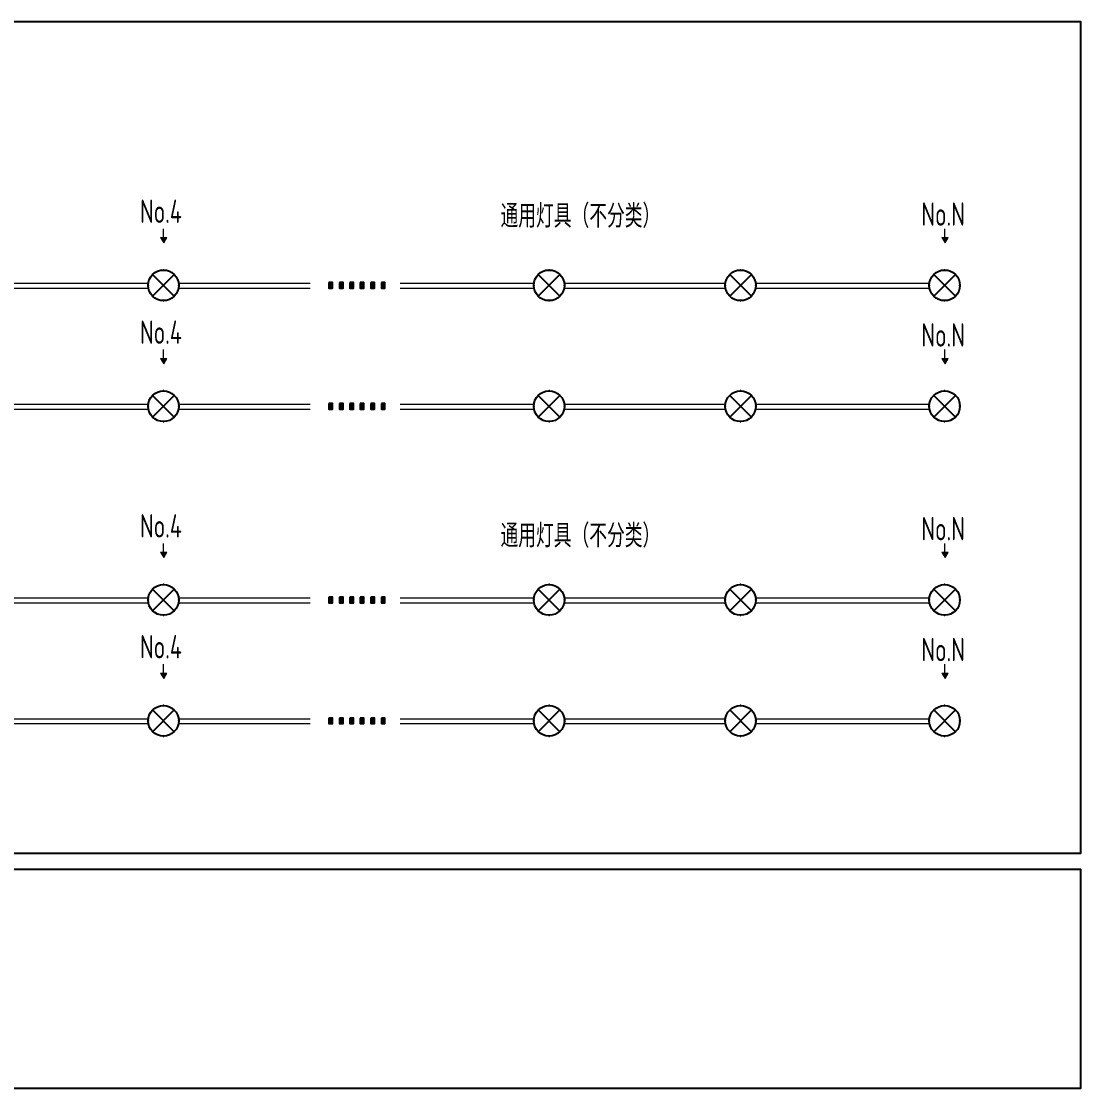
# Model space of a CAD drawing. Header units: millimetres. Extents: x -158656 to -149924, y -51573 to -51018.
# Drawn here: x -156824.8 to -156727.9, y -51417.2 to -51319.4 of the extents above; entities that cross this region are included whole.
import ezdxf
from ezdxf.enums import TextEntityAlignment as Align

# ---------------------------------------------------------------- set-up
doc = ezdxf.new("R2010")
doc.units = ezdxf.units.MM
doc.header["$MEASUREMENT"] = 0
doc.layers.get('0').update_dxf_attribs({"lineweight": 15})
for name, color, linetype in [('220V power cable', 7, 'Continuous'), ('EQUIP-照明', 3, 'Continuous'), ('FG-灯具', 3, 'Continuous'), ('kindalt-文字', 7, 'Continuous')]:
    doc.layers.add(name, color=color, linetype=linetype)
doc.styles.add('_TEL_DIM', font='SIMPLEX', dxfattribs={"width": 0.8, "height": 3.5, "bigfont": 'HZTXT'})
doc.styles.add('XD2008', font='xd-hzs.shx', dxfattribs={"width": 0.7, "bigfont": 'xd-hztxt.shx'})

# ---------------------------------------------------------------- blocks, each defined once
blk = doc.blocks.new('$equip$00002539')
for p, q in [((-0.354, 0.354), (0.354, -0.354)), ((0.354, 0.354), (-0.354, -0.354))]:
    blk.add_line(p, q)
at = {"const_width": 0.04}
blk.add_lwpolyline([(-0.5, 0, 1), (0.5, 0, 1), (-0.5, 0, 0.911406)], format="xyb", dxfattribs=at)
blk.add_circle((0, 0), 0.5)
for p in [(0, 0.5), (-0.5, 0), (0.5, 0), (0, -0.5)]:
    blk.add_point(p)
at = {"color": 7, "style": '_TEL_DIM', "flags": 1}
blk.add_attdef('A', text='', height=0.00002, dxfattribs=at).set_placement((0, 0), align=Align.MIDDLE_CENTER)

msp = doc.modelspace()

# ---------------------------------------------------------------- hatches: boundary and pattern name
for points in [[(-156811.513, -51339.242), (-156811.793, -51339.732), (-156812.077, -51339.245)], [(-156739.998, -51339.242), (-156740.278, -51339.732), (-156740.562, -51339.245)], [(-156811.513, -51350.31), (-156811.793, -51350.799), (-156812.077, -51350.312)], [(-156739.998, -51350.31), (-156740.278, -51350.799), (-156740.562, -51350.312)], [(-156811.513, -51368.044), (-156811.793, -51368.533), (-156812.077, -51368.046)], [(-156739.998, -51368.044), (-156740.278, -51368.533), (-156740.562, -51368.046)], [(-156811.513, -51379.111), (-156811.793, -51379.601), (-156812.077, -51379.114)], [(-156739.998, -51379.111), (-156740.278, -51379.601), (-156740.562, -51379.114)]]:
    msp.add_hatch(color=256).paths.add_polyline_path(points)
at = {"layer": '220V power cable'}
for points in [[(-156796.675, -51343.357), (-156796.344, -51343.357), (-156796.344, -51343.871), (-156796.675, -51343.871)], [(-156795.712, -51343.357), (-156795.382, -51343.357), (-156795.382, -51343.871), (-156795.712, -51343.871)], [(-156794.75, -51343.357), (-156794.419, -51343.357), (-156794.419, -51343.871), (-156794.75, -51343.871)], [(-156793.801, -51343.357), (-156793.471, -51343.357), (-156793.471, -51343.871), (-156793.801, -51343.871)], [(-156792.838, -51343.357), (-156792.508, -51343.357), (-156792.508, -51343.871), (-156792.838, -51343.871)], [(-156791.876, -51343.357), (-156791.545, -51343.357), (-156791.545, -51343.871), (-156791.876, -51343.871)], [(-156796.675, -51354.424), (-156796.344, -51354.424), (-156796.344, -51354.939), (-156796.675, -51354.939)], [(-156795.712, -51354.424), (-156795.382, -51354.424), (-156795.382, -51354.939), (-156795.712, -51354.939)], [(-156794.75, -51354.424), (-156794.419, -51354.424), (-156794.419, -51354.939), (-156794.75, -51354.939)], [(-156793.801, -51354.424), (-156793.471, -51354.424), (-156793.471, -51354.939), (-156793.801, -51354.939)], [(-156792.838, -51354.424), (-156792.508, -51354.424), (-156792.508, -51354.939), (-156792.838, -51354.939)], [(-156791.876, -51354.424), (-156791.545, -51354.424), (-156791.545, -51354.939), (-156791.876, -51354.939)], [(-156796.675, -51372.158), (-156796.344, -51372.158), (-156796.344, -51372.672), (-156796.675, -51372.672)], [(-156795.712, -51372.158), (-156795.382, -51372.158), (-156795.382, -51372.672), (-156795.712, -51372.672)], [(-156794.75, -51372.158), (-156794.419, -51372.158), (-156794.419, -51372.672), (-156794.75, -51372.672)], [(-156793.801, -51372.158), (-156793.471, -51372.158), (-156793.471, -51372.672), (-156793.801, -51372.672)], [(-156792.838, -51372.158), (-156792.508, -51372.158), (-156792.508, -51372.672), (-156792.838, -51372.672)], [(-156791.876, -51372.158), (-156791.545, -51372.158), (-156791.545, -51372.672), (-156791.876, -51372.672)], [(-156796.675, -51383.226), (-156796.344, -51383.226), (-156796.344, -51383.74), (-156796.675, -51383.74)], [(-156795.712, -51383.226), (-156795.382, -51383.226), (-156795.382, -51383.74), (-156795.712, -51383.74)], [(-156794.75, -51383.226), (-156794.419, -51383.226), (-156794.419, -51383.74), (-156794.75, -51383.74)], [(-156793.801, -51383.226), (-156793.471, -51383.226), (-156793.471, -51383.74), (-156793.801, -51383.74)], [(-156792.838, -51383.226), (-156792.508, -51383.226), (-156792.508, -51383.74), (-156792.838, -51383.74)], [(-156791.876, -51383.226), (-156791.545, -51383.226), (-156791.545, -51383.74), (-156791.876, -51383.74)]]:
    msp.add_hatch(color=256, dxfattribs=at).paths.add_polyline_path(points)

# ---------------------------------------------------------------- linework, layer by layer
for p, q in [((-156811.805, -51339.245), (-156811.805, -51338.432)), ((-156740.29, -51339.245), (-156740.29, -51338.432)), ((-156812.077, -51339.245), (-156811.513, -51339.242)), ((-156812.077, -51339.245), (-156811.793, -51339.732)), ((-156811.793, -51339.732), (-156811.513, -51339.242)), ((-156740.562, -51339.245), (-156739.998, -51339.242)), ((-156740.562, -51339.245), (-156740.278, -51339.732)), ((-156740.278, -51339.732), (-156739.998, -51339.242)), ((-156811.805, -51350.312), (-156811.805, -51349.499)), ((-156740.29, -51350.312), (-156740.29, -51349.499)), ((-156812.077, -51350.312), (-156811.513, -51350.31)), ((-156812.077, -51350.312), (-156811.793, -51350.799)), ((-156811.793, -51350.799), (-156811.513, -51350.31)), ((-156740.562, -51350.312), (-156739.998, -51350.31)), ((-156740.562, -51350.312), (-156740.278, -51350.799)), ((-156740.278, -51350.799), (-156739.998, -51350.31)), ((-156811.805, -51368.046), (-156811.805, -51367.233)), ((-156740.29, -51368.046), (-156740.29, -51367.233)), ((-156812.077, -51368.046), (-156811.513, -51368.044)), ((-156812.077, -51368.046), (-156811.793, -51368.533)), ((-156811.793, -51368.533), (-156811.513, -51368.044)), ((-156740.562, -51368.046), (-156739.998, -51368.044)), ((-156740.562, -51368.046), (-156740.278, -51368.533)), ((-156740.278, -51368.533), (-156739.998, -51368.044)), ((-156812.077, -51379.114), (-156811.513, -51379.111)), ((-156812.077, -51379.114), (-156811.793, -51379.601)), ((-156811.805, -51379.114), (-156811.805, -51378.301)), ((-156811.793, -51379.601), (-156811.513, -51379.111)), ((-156740.562, -51379.114), (-156739.998, -51379.111)), ((-156740.562, -51379.114), (-156740.278, -51379.601)), ((-156740.29, -51379.114), (-156740.29, -51378.301)), ((-156740.278, -51379.601), (-156739.998, -51379.111))]:
    msp.add_line(p, q)
at = {"color": 3}
for points in [[(-156829.614, -51343.427), (-156813.167, -51343.427)], [(-156810.431, -51343.427), (-156798.403, -51343.427)], [(-156790.157, -51343.427), (-156777.869, -51343.427)], [(-156775.133, -51343.427), (-156760.346, -51343.427)], [(-156757.61, -51343.427), (-156741.664, -51343.427)], [(-156829.614, -51354.495), (-156813.167, -51354.495)], [(-156810.431, -51354.495), (-156798.403, -51354.495)], [(-156790.157, -51354.495), (-156777.869, -51354.495)], [(-156775.133, -51354.495), (-156760.346, -51354.495)], [(-156757.61, -51354.495), (-156741.664, -51354.495)], [(-156829.614, -51372.228), (-156813.167, -51372.228)], [(-156810.431, -51372.228), (-156798.403, -51372.228)], [(-156790.157, -51372.228), (-156777.869, -51372.228)], [(-156775.133, -51372.228), (-156760.346, -51372.228)], [(-156757.61, -51372.228), (-156741.664, -51372.228)], [(-156829.614, -51383.296), (-156813.167, -51383.296)], [(-156810.431, -51383.296), (-156798.403, -51383.296)], [(-156790.157, -51383.296), (-156777.869, -51383.296)], [(-156775.133, -51383.296), (-156760.346, -51383.296)], [(-156757.61, -51383.296), (-156741.664, -51383.296)]]:
    msp.add_lwpolyline(points, dxfattribs=at)
at = {"color": 5}
for points in [[(-156829.614, -51343.871), (-156813.167, -51343.871)], [(-156810.431, -51343.871), (-156798.403, -51343.871)], [(-156790.157, -51343.871), (-156777.869, -51343.871)], [(-156775.133, -51343.871), (-156760.346, -51343.871)], [(-156757.61, -51343.871), (-156741.664, -51343.871)], [(-156829.614, -51354.939), (-156813.167, -51354.939)], [(-156810.431, -51354.939), (-156798.403, -51354.939)], [(-156790.157, -51354.939), (-156777.869, -51354.939)], [(-156775.133, -51354.939), (-156760.346, -51354.939)], [(-156757.61, -51354.939), (-156741.664, -51354.939)], [(-156829.614, -51372.672), (-156813.167, -51372.672)], [(-156810.431, -51372.672), (-156798.403, -51372.672)], [(-156790.157, -51372.672), (-156777.869, -51372.672)], [(-156775.133, -51372.672), (-156760.346, -51372.672)], [(-156757.61, -51372.672), (-156741.664, -51372.672)], [(-156829.614, -51383.74), (-156813.167, -51383.74)], [(-156810.431, -51383.74), (-156798.403, -51383.74)], [(-156790.157, -51383.74), (-156777.869, -51383.74)], [(-156775.133, -51383.74), (-156760.346, -51383.74)], [(-156757.61, -51383.74), (-156741.664, -51383.74)]]:
    msp.add_lwpolyline(points, dxfattribs=at)
at = {"layer": '220V power cable'}
for points in [[(-156796.675, -51343.357), (-156796.675, -51343.871), (-156796.344, -51343.871), (-156796.344, -51343.357)], [(-156795.712, -51343.357), (-156795.712, -51343.871), (-156795.382, -51343.871), (-156795.382, -51343.357)], [(-156794.75, -51343.357), (-156794.75, -51343.871), (-156794.419, -51343.871), (-156794.419, -51343.357)], [(-156793.801, -51343.357), (-156793.801, -51343.871), (-156793.471, -51343.871), (-156793.471, -51343.357)], [(-156792.838, -51343.357), (-156792.838, -51343.871), (-156792.508, -51343.871), (-156792.508, -51343.357)], [(-156791.876, -51343.357), (-156791.876, -51343.871), (-156791.545, -51343.871), (-156791.545, -51343.357)], [(-156796.675, -51354.424), (-156796.675, -51354.939), (-156796.344, -51354.939), (-156796.344, -51354.424)], [(-156795.712, -51354.424), (-156795.712, -51354.939), (-156795.382, -51354.939), (-156795.382, -51354.424)], [(-156794.75, -51354.424), (-156794.75, -51354.939), (-156794.419, -51354.939), (-156794.419, -51354.424)], [(-156793.801, -51354.424), (-156793.801, -51354.939), (-156793.471, -51354.939), (-156793.471, -51354.424)], [(-156792.838, -51354.424), (-156792.838, -51354.939), (-156792.508, -51354.939), (-156792.508, -51354.424)], [(-156791.876, -51354.424), (-156791.876, -51354.939), (-156791.545, -51354.939), (-156791.545, -51354.424)], [(-156796.675, -51372.158), (-156796.675, -51372.672), (-156796.344, -51372.672), (-156796.344, -51372.158)], [(-156795.712, -51372.158), (-156795.712, -51372.672), (-156795.382, -51372.672), (-156795.382, -51372.158)], [(-156794.75, -51372.158), (-156794.75, -51372.672), (-156794.419, -51372.672), (-156794.419, -51372.158)], [(-156793.801, -51372.158), (-156793.801, -51372.672), (-156793.471, -51372.672), (-156793.471, -51372.158)], [(-156792.838, -51372.158), (-156792.838, -51372.672), (-156792.508, -51372.672), (-156792.508, -51372.158)], [(-156791.876, -51372.158), (-156791.876, -51372.672), (-156791.545, -51372.672), (-156791.545, -51372.158)], [(-156796.675, -51383.226), (-156796.675, -51383.74), (-156796.344, -51383.74), (-156796.344, -51383.226)], [(-156795.712, -51383.226), (-156795.712, -51383.74), (-156795.382, -51383.74), (-156795.382, -51383.226)], [(-156794.75, -51383.226), (-156794.75, -51383.74), (-156794.419, -51383.74), (-156794.419, -51383.226)], [(-156793.801, -51383.226), (-156793.801, -51383.74), (-156793.471, -51383.74), (-156793.471, -51383.226)], [(-156792.838, -51383.226), (-156792.838, -51383.74), (-156792.508, -51383.74), (-156792.508, -51383.226)], [(-156791.876, -51383.226), (-156791.876, -51383.74), (-156791.545, -51383.74), (-156791.545, -51383.226)]]:
    msp.add_lwpolyline(points, close=True, dxfattribs=at)
at = {"layer": 'FG-灯具'}
for points in [[(-156963.699, -51319.444), (-156727.87, -51319.444), (-156727.87, -51395.619), (-156963.699, -51395.619)], [(-156963.699, -51397.048), (-156727.87, -51397.048), (-156727.87, -51417.154), (-156963.699, -51417.154)]]:
    msp.add_lwpolyline(points, close=True, dxfattribs=at)

# ---------------------------------------------------------------- block references
at = {"layer": 'EQUIP-照明', "color": 1, "ltscale": 0.3, "xscale": 2.8048275, "yscale": 2.8048275, "zscale": 2.8048275}
for p in [(-156811.821, -51343.612), (-156776.523, -51343.612), (-156759.001, -51343.612), (-156740.318, -51343.612), (-156811.821, -51354.679), (-156776.523, -51354.679), (-156759.001, -51354.679), (-156740.318, -51354.679), (-156811.821, -51372.413), (-156776.523, -51372.413), (-156759.001, -51372.413), (-156740.318, -51372.413), (-156811.821, -51383.481), (-156776.523, -51383.481), (-156759.001, -51383.481), (-156740.318, -51383.481)]:
    msp.add_blockref('$equip$00002539', p, dxfattribs=at)

# ---------------------------------------------------------------- texts
at = {"layer": 'kindalt-文字', "color": 7, "ltscale": 2, "style": 'XD2008', "width": 0.8}
for s, p in [('No.4', (-156813.965, -51337.902)), ('通用灯具（不分类）', (-156780.965, -51338.335)), ('No.N', (-156742.45, -51338.161)), ('No.4', (-156813.965, -51348.97)), ('No.N', (-156742.45, -51349.229)), ('No.4', (-156813.965, -51366.704)), ('通用灯具（不分类）', (-156780.965, -51367.605)), ('No.N', (-156742.45, -51366.963)), ('No.4', (-156813.965, -51377.771)), ('No.N', (-156742.45, -51378.031))]:
    msp.add_text(s, height=2.1375, dxfattribs=at).set_placement(p)

doc.saveas('drawing.dxf')
